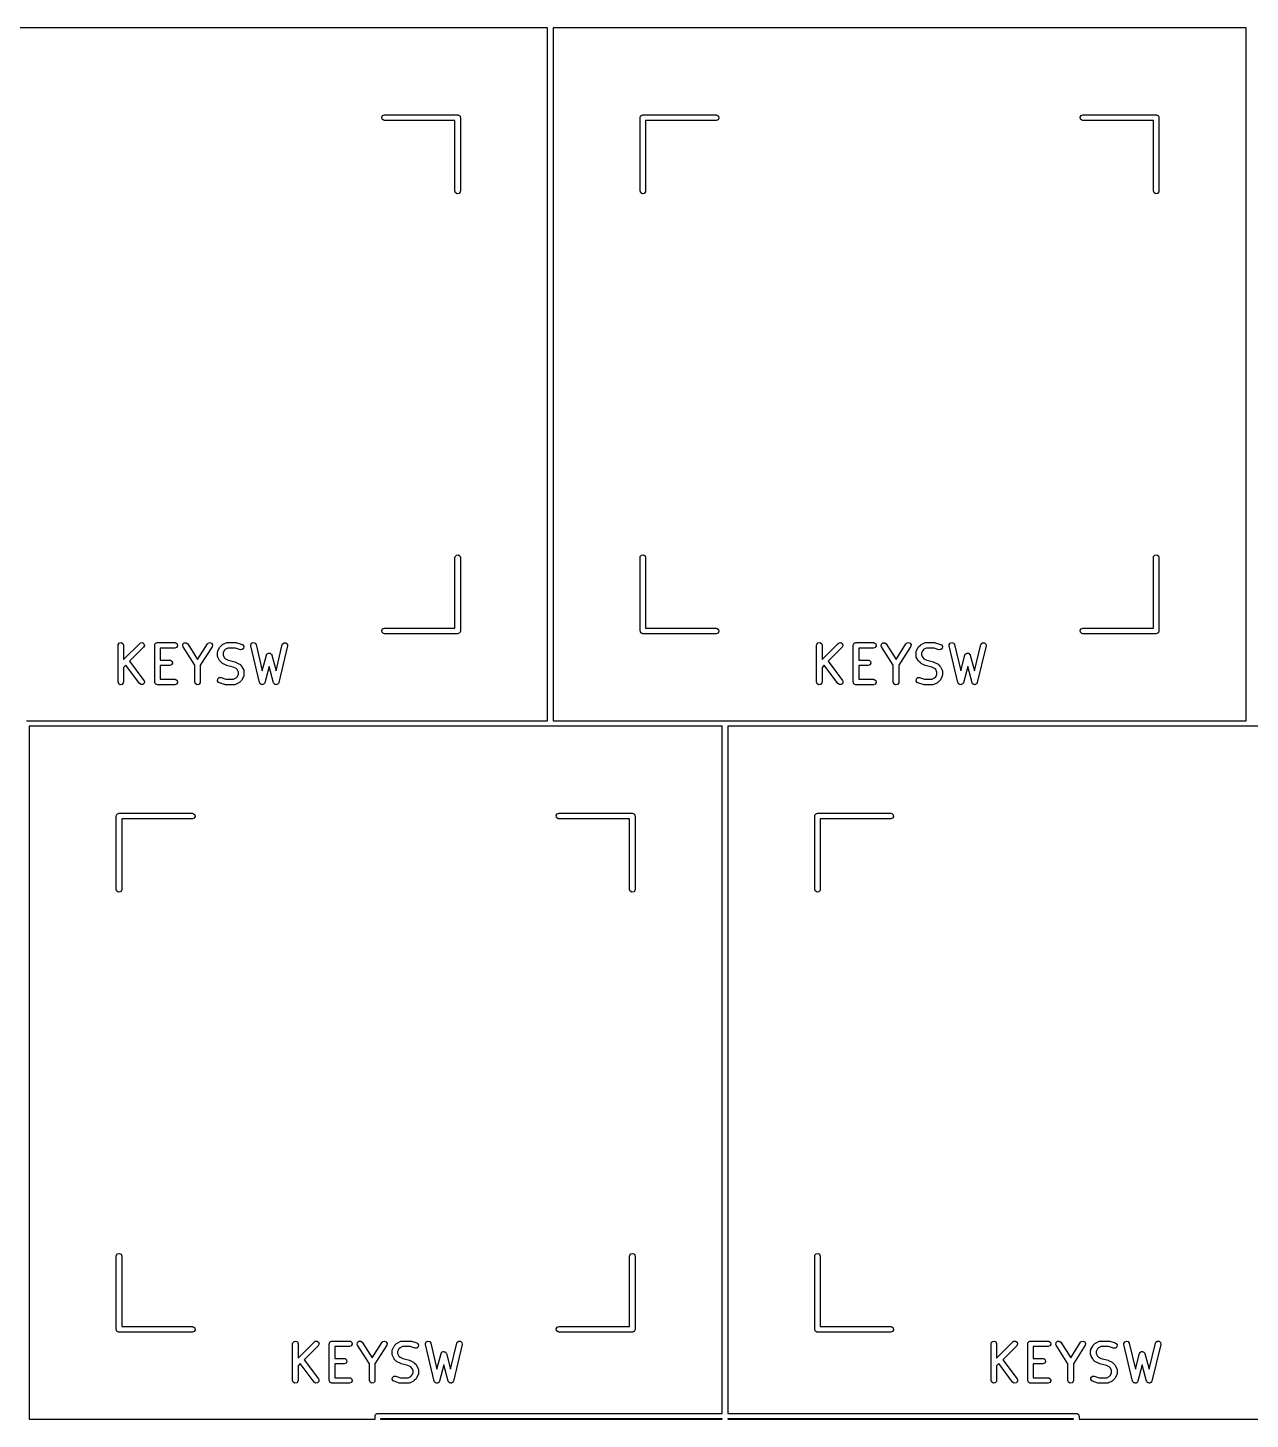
# Model space of a CAD drawing. Extents: x 382 to 810, y -162 to 0.
# Drawn here: x 515.18 to 548.52, y -121.3 to -83.35 of the extents above; entities that cross this region are included whole.
import ezdxf

# ---------------------------------------------------------------- set-up
doc = ezdxf.new("R2010")
doc.units = 0
doc.layers.add('BLACK', color=7, linetype='CONTINUOUS')

msp = doc.modelspace()

# ---------------------------------------------------------------- linework, layer by layer
at = {"layer": 'BLACK', "linetype": 'CONTINUOUS'}
for p, q in [((519.905, -83.3495), (510.455, -83.3495)), ((529.355, -83.3495), (519.905, -83.3495)), ((529.355, -102.249), (529.355, -83.3495)), ((529.505, -83.3495), (529.505, -102.249)), ((538.955, -83.3495), (529.505, -83.3495)), ((548.405, -83.3495), (538.955, -83.3495)), ((548.405, -102.249), (548.405, -83.3495)), ((524.832, -85.7865), (524.857, -85.742)), ((524.857, -85.742), (524.905, -85.7245)), ((524.905, -85.7245), (526.905, -85.7245)), ((526.905, -85.7245), (526.915, -85.7262)), ((526.915, -85.7262), (526.919, -85.7256)), ((526.919, -85.7256), (526.921, -85.7273)), ((526.921, -85.7273), (526.931, -85.729)), ((526.931, -85.729), (526.946, -85.7415)), ((526.946, -85.7415), (526.963, -85.7513)), ((526.963, -85.7513), (526.965, -85.7576)), ((526.965, -85.7576), (526.97, -85.762)), ((526.97, -85.762), (526.974, -85.7812)), ((531.885, -85.7738), (531.898, -85.7589)), ((531.898, -85.7589), (531.907, -85.742)), ((531.907, -85.742), (531.914, -85.7397)), ((531.914, -85.7397), (531.918, -85.7345)), ((531.918, -85.7345), (531.937, -85.7312)), ((531.937, -85.7312), (531.955, -85.7245)), ((531.955, -85.7245), (533.955, -85.7245)), ((533.955, -85.7245), (533.981, -85.729)), ((533.981, -85.729), (534.02, -85.762)), ((534.02, -85.762), (534.029, -85.8125)), ((543.882, -85.7865), (543.907, -85.742)), ((543.907, -85.742), (543.955, -85.7245)), ((543.955, -85.7245), (545.955, -85.7245)), ((545.955, -85.7245), (545.965, -85.7262)), ((545.965, -85.7262), (545.969, -85.7256)), ((545.969, -85.7256), (545.971, -85.7273)), ((545.971, -85.7273), (545.981, -85.729)), ((545.981, -85.729), (545.996, -85.7415)), ((545.996, -85.7415), (546.013, -85.7513)), ((546.013, -85.7513), (546.015, -85.7576)), ((546.015, -85.7576), (546.02, -85.762)), ((546.02, -85.762), (546.024, -85.7812)), ((524.841, -85.837), (524.832, -85.7865)), ((524.88, -85.87), (524.841, -85.837)), ((524.905, -85.8745), (524.88, -85.87)), ((526.83, -85.8745), (524.905, -85.8745)), ((526.83, -87.7995), (526.83, -85.8745)), ((526.974, -85.7812), (526.98, -85.7995)), ((526.98, -85.7995), (526.98, -87.7995)), ((531.88, -85.7995), (531.882, -85.7897)), ((531.88, -87.7995), (531.88, -85.7995)), ((531.882, -85.7865), (531.883, -85.7836)), ((531.882, -85.7897), (531.882, -85.7865)), ((531.883, -85.7836), (531.885, -85.7738)), ((533.955, -85.8745), (532.03, -85.8745)), ((532.03, -85.8745), (532.03, -87.7995)), ((534.004, -85.8569), (533.955, -85.8745)), ((534.029, -85.8125), (534.004, -85.8569)), ((543.891, -85.837), (543.882, -85.7865)), ((543.93, -85.87), (543.891, -85.837)), ((543.955, -85.8745), (543.93, -85.87)), ((545.88, -85.8745), (543.955, -85.8745)), ((545.88, -87.7995), (545.88, -85.8745)), ((546.024, -85.7812), (546.03, -85.7995)), ((546.03, -85.7995), (546.03, -87.7995)), ((526.848, -87.8477), (526.83, -87.7995)), ((526.892, -87.8734), (526.848, -87.8477)), ((526.943, -87.8644), (526.892, -87.8734)), ((526.976, -87.8251), (526.943, -87.8644)), ((526.98, -87.7995), (526.976, -87.8251)), ((531.898, -87.8477), (531.88, -87.7995)), ((531.942, -87.8734), (531.898, -87.8477)), ((531.993, -87.8644), (531.942, -87.8734)), ((532.026, -87.8251), (531.993, -87.8644)), ((532.03, -87.7995), (532.026, -87.8251)), ((545.898, -87.8477), (545.88, -87.7995)), ((545.942, -87.8734), (545.898, -87.8477)), ((545.993, -87.8644), (545.942, -87.8734)), ((546.026, -87.8251), (545.993, -87.8644)), ((546.03, -87.7995), (546.026, -87.8251)), ((526.83, -97.7995), (526.835, -97.7738)), ((526.83, -99.7245), (526.83, -97.7995)), ((526.835, -97.7738), (526.868, -97.7345)), ((526.868, -97.7345), (526.919, -97.7256)), ((526.919, -97.7256), (526.963, -97.7513)), ((526.963, -97.7513), (526.98, -97.7995)), ((526.98, -97.7995), (526.98, -99.7995)), ((531.88, -97.7995), (531.885, -97.7738)), ((531.88, -99.7995), (531.88, -97.7995)), ((531.885, -97.7738), (531.918, -97.7345)), ((531.918, -97.7345), (531.969, -97.7256)), ((531.969, -97.7256), (532.013, -97.7513)), ((532.013, -97.7513), (532.03, -97.7995)), ((532.03, -97.7995), (532.03, -99.7245)), ((545.88, -97.7995), (545.885, -97.7738)), ((545.88, -99.7245), (545.88, -97.7995)), ((545.885, -97.7738), (545.918, -97.7345)), ((545.918, -97.7345), (545.969, -97.7256)), ((545.969, -97.7256), (546.013, -97.7513)), ((546.013, -97.7513), (546.03, -97.7995)), ((546.03, -97.7995), (546.03, -99.7995)), ((524.832, -99.7865), (524.857, -99.742)), ((524.841, -99.837), (524.832, -99.7865)), ((524.857, -99.742), (524.905, -99.7245)), ((524.905, -99.7245), (526.83, -99.7245)), ((526.98, -99.7995), (526.979, -99.8092)), ((531.887, -99.8178), (531.88, -99.7995)), ((532.03, -99.7245), (533.955, -99.7245)), ((533.955, -99.7245), (533.981, -99.729)), ((533.981, -99.729), (534.02, -99.762)), ((534.02, -99.762), (534.029, -99.8125)), ((543.882, -99.7865), (543.907, -99.742)), ((543.891, -99.837), (543.882, -99.7865)), ((543.907, -99.742), (543.955, -99.7245)), ((543.955, -99.7245), (545.88, -99.7245)), ((546.03, -99.7995), (546.029, -99.8092)), ((517.64, -100.192), (517.645, -100.166)), ((517.645, -100.166), (517.678, -100.127)), ((517.678, -100.127), (517.728, -100.118)), ((517.728, -100.118), (517.772, -100.144)), ((517.772, -100.144), (517.79, -100.192)), ((517.79, -100.582), (518.233, -100.139)), ((518.233, -100.139), (518.255, -100.124)), ((518.255, -100.124), (518.306, -100.119)), ((518.306, -100.119), (518.348, -100.149)), ((518.348, -100.149), (518.361, -100.198)), ((518.64, -100.192), (518.642, -100.182)), ((518.641, -100.179), (518.643, -100.176)), ((518.642, -100.182), (518.641, -100.179)), ((518.643, -100.176), (518.645, -100.166)), ((518.645, -100.166), (518.657, -100.151)), ((518.657, -100.151), (518.667, -100.134)), ((518.667, -100.134), (518.673, -100.132)), ((518.673, -100.132), (518.678, -100.127)), ((518.678, -100.127), (518.697, -100.123)), ((518.697, -100.123), (518.715, -100.117)), ((518.715, -100.117), (519.191, -100.117)), ((519.191, -100.117), (519.217, -100.121)), ((519.217, -100.121), (519.256, -100.154)), ((519.256, -100.154), (519.265, -100.205)), ((519.404, -100.208), (519.41, -100.157)), ((519.41, -100.157), (519.448, -100.123)), ((519.448, -100.123), (519.5, -100.12)), ((519.5, -100.12), (519.54, -100.152)), ((519.54, -100.152), (519.81, -100.576)), ((519.81, -100.576), (520.08, -100.152)), ((520.08, -100.152), (520.098, -100.132)), ((520.098, -100.132), (520.147, -100.117)), ((520.147, -100.117), (520.194, -100.136)), ((520.194, -100.136), (520.218, -100.182)), ((520.218, -100.182), (520.207, -100.232)), ((520.424, -100.234), (520.472, -100.186)), ((520.472, -100.186), (520.49, -100.174)), ((520.49, -100.174), (520.491, -100.172)), ((520.491, -100.172), (520.586, -100.125)), ((520.586, -100.125), (520.611, -100.117)), ((520.611, -100.117), (520.616, -100.118)), ((520.616, -100.118), (520.62, -100.117)), ((520.62, -100.117), (520.858, -100.117)), ((520.858, -100.117), (520.88, -100.121)), ((520.88, -100.121), (520.882, -100.121)), ((520.882, -100.121), (521.024, -100.168)), ((521.024, -100.168), (521.047, -100.181)), ((521.047, -100.181), (521.074, -100.224)), ((521.26, -100.183), (521.283, -100.137)), ((521.261, -100.209), (521.26, -100.183)), ((521.283, -100.137), (521.33, -100.117)), ((521.33, -100.117), (521.379, -100.132)), ((521.379, -100.132), (521.407, -100.174)), ((521.407, -100.174), (521.576, -100.885)), ((521.949, -100.885), (522.118, -100.174)), ((522.118, -100.174), (522.129, -100.151)), ((522.129, -100.151), (522.17, -100.12)), ((522.17, -100.12), (522.221, -100.123)), ((522.221, -100.123), (522.258, -100.158)), ((522.258, -100.158), (522.264, -100.209)), ((524.88, -99.87), (524.841, -99.837)), ((524.905, -99.8745), (524.88, -99.87)), ((526.905, -99.8745), (524.905, -99.8745)), ((526.924, -99.8678), (526.905, -99.8745)), ((526.943, -99.8644), (526.924, -99.8678)), ((526.947, -99.8593), (526.943, -99.8644)), ((526.954, -99.8569), (526.947, -99.8593)), ((526.963, -99.8401), (526.954, -99.8569)), ((526.976, -99.8251), (526.963, -99.8401)), ((526.978, -99.8154), (526.976, -99.8251)), ((526.979, -99.8125), (526.978, -99.8154)), ((526.979, -99.8092), (526.979, -99.8125)), ((531.891, -99.837), (531.887, -99.8178)), ((531.896, -99.8413), (531.891, -99.837)), ((531.898, -99.8477), (531.896, -99.8413)), ((531.915, -99.8574), (531.898, -99.8477)), ((531.93, -99.87), (531.915, -99.8574)), ((531.94, -99.8717), (531.93, -99.87)), ((531.942, -99.8734), (531.94, -99.8717)), ((531.946, -99.8728), (531.942, -99.8734)), ((531.955, -99.8745), (531.946, -99.8728)), ((533.955, -99.8745), (531.955, -99.8745)), ((534.004, -99.8569), (533.955, -99.8745)), ((534.029, -99.8125), (534.004, -99.8569)), ((536.69, -100.192), (536.695, -100.166)), ((536.695, -100.166), (536.728, -100.127)), ((536.728, -100.127), (536.778, -100.118)), ((536.778, -100.118), (536.822, -100.144)), ((536.822, -100.144), (536.84, -100.192)), ((536.84, -100.582), (537.283, -100.139)), ((537.283, -100.139), (537.305, -100.124)), ((537.305, -100.124), (537.356, -100.119)), ((537.356, -100.119), (537.398, -100.149)), ((537.398, -100.149), (537.411, -100.198)), ((537.69, -100.192), (537.692, -100.182)), ((537.691, -100.179), (537.693, -100.176)), ((537.692, -100.182), (537.691, -100.179)), ((537.693, -100.176), (537.695, -100.166)), ((537.695, -100.166), (537.707, -100.151)), ((537.707, -100.151), (537.717, -100.134)), ((537.717, -100.134), (537.723, -100.132)), ((537.723, -100.132), (537.728, -100.127)), ((537.728, -100.127), (537.747, -100.123)), ((537.747, -100.123), (537.765, -100.117)), ((537.765, -100.117), (538.241, -100.117)), ((538.241, -100.117), (538.267, -100.121)), ((538.267, -100.121), (538.306, -100.154)), ((538.306, -100.154), (538.315, -100.205)), ((538.454, -100.208), (538.46, -100.157)), ((538.46, -100.157), (538.498, -100.123)), ((538.498, -100.123), (538.55, -100.12)), ((538.55, -100.12), (538.59, -100.152)), ((538.59, -100.152), (538.86, -100.576)), ((538.86, -100.576), (539.13, -100.152)), ((539.13, -100.152), (539.148, -100.132)), ((539.148, -100.132), (539.197, -100.117)), ((539.197, -100.117), (539.244, -100.136)), ((539.244, -100.136), (539.268, -100.182)), ((539.268, -100.182), (539.257, -100.232)), ((539.474, -100.234), (539.522, -100.186)), ((539.522, -100.186), (539.54, -100.174)), ((539.54, -100.174), (539.541, -100.172)), ((539.541, -100.172), (539.636, -100.125)), ((539.636, -100.125), (539.661, -100.117)), ((539.661, -100.117), (539.666, -100.118)), ((539.666, -100.118), (539.67, -100.117)), ((539.67, -100.117), (539.908, -100.117)), ((539.908, -100.117), (539.93, -100.121)), ((539.93, -100.121), (539.932, -100.121)), ((539.932, -100.121), (540.074, -100.168)), ((540.074, -100.168), (540.097, -100.181)), ((540.097, -100.181), (540.124, -100.224)), ((540.31, -100.183), (540.333, -100.137)), ((540.311, -100.209), (540.31, -100.183)), ((540.333, -100.137), (540.38, -100.117)), ((540.38, -100.117), (540.429, -100.132)), ((540.429, -100.132), (540.457, -100.174)), ((540.457, -100.174), (540.626, -100.885)), ((540.999, -100.885), (541.168, -100.174)), ((541.168, -100.174), (541.179, -100.151)), ((541.179, -100.151), (541.22, -100.12)), ((541.22, -100.12), (541.271, -100.123)), ((541.271, -100.123), (541.308, -100.158)), ((541.308, -100.158), (541.314, -100.209)), ((543.93, -99.87), (543.891, -99.837)), ((543.955, -99.8745), (543.93, -99.87)), ((545.955, -99.8745), (543.955, -99.8745)), ((545.974, -99.8678), (545.955, -99.8745)), ((545.993, -99.8644), (545.974, -99.8678)), ((545.997, -99.8593), (545.993, -99.8644)), ((546.004, -99.8569), (545.997, -99.8593)), ((546.013, -99.8401), (546.004, -99.8569)), ((546.026, -99.8251), (546.013, -99.8401)), ((546.028, -99.8154), (546.026, -99.8251)), ((546.029, -99.8125), (546.028, -99.8154)), ((546.029, -99.8092), (546.029, -99.8125)), ((517.64, -101.192), (517.64, -100.192)), ((517.79, -100.192), (517.79, -100.582)), ((518.339, -100.245), (517.957, -100.627)), ((518.361, -100.198), (518.339, -100.245)), ((518.64, -101.192), (518.64, -100.192)), ((519.191, -100.267), (518.79, -100.267)), ((518.79, -100.267), (518.79, -100.593)), ((519.239, -100.249), (519.191, -100.267)), ((519.265, -100.205), (519.239, -100.249)), ((519.414, -100.232), (519.404, -100.208)), ((519.735, -100.737), (519.414, -100.232)), ((520.207, -100.232), (519.885, -100.737)), ((520.354, -100.382), (520.359, -100.357)), ((520.354, -100.478), (520.354, -100.382)), ((520.356, -100.482), (520.354, -100.478)), ((520.355, -100.486), (520.356, -100.482)), ((520.362, -100.511), (520.355, -100.486)), ((520.359, -100.357), (520.362, -100.353)), ((520.362, -100.349), (520.41, -100.254)), ((520.362, -100.353), (520.362, -100.349)), ((520.41, -100.606), (520.362, -100.511)), ((520.41, -100.254), (520.423, -100.235)), ((520.423, -100.235), (520.424, -100.234)), ((520.539, -100.331), (520.504, -100.4)), ((520.504, -100.4), (520.504, -100.46)), ((520.504, -100.46), (520.539, -100.528)), ((520.569, -100.301), (520.539, -100.331)), ((520.539, -100.528), (520.569, -100.559)), ((520.637, -100.267), (520.569, -100.301)), ((520.569, -100.559), (520.646, -100.597)), ((520.846, -100.267), (520.637, -100.267)), ((520.977, -100.311), (520.846, -100.267)), ((521.028, -100.309), (520.977, -100.311)), ((521.067, -100.275), (521.028, -100.309)), ((521.074, -100.224), (521.067, -100.275)), ((521.499, -101.209), (521.261, -100.209)), ((521.576, -100.885), (521.69, -100.458)), ((521.69, -100.458), (521.701, -100.435)), ((521.701, -100.435), (521.707, -100.431)), ((521.707, -100.431), (521.71, -100.424)), ((521.71, -100.424), (521.727, -100.416)), ((521.727, -100.416), (521.743, -100.405)), ((521.743, -100.405), (521.75, -100.406)), ((521.75, -100.406), (521.756, -100.403)), ((521.756, -100.403), (521.775, -100.408)), ((521.775, -100.408), (521.794, -100.41)), ((521.794, -100.41), (521.799, -100.414)), ((521.799, -100.414), (521.806, -100.416)), ((521.806, -100.416), (521.817, -100.432)), ((521.817, -100.432), (521.831, -100.446)), ((521.831, -100.446), (521.831, -100.453)), ((521.831, -100.453), (521.835, -100.458)), ((521.835, -100.458), (521.949, -100.885)), ((522.264, -100.209), (522.026, -101.209)), ((536.69, -101.192), (536.69, -100.192)), ((536.84, -100.192), (536.84, -100.582)), ((537.389, -100.245), (537.007, -100.627)), ((537.411, -100.198), (537.389, -100.245)), ((537.69, -101.192), (537.69, -100.192)), ((538.241, -100.267), (537.84, -100.267)), ((537.84, -100.267), (537.84, -100.593)), ((538.289, -100.249), (538.241, -100.267)), ((538.315, -100.205), (538.289, -100.249)), ((538.464, -100.232), (538.454, -100.208)), ((538.785, -100.737), (538.464, -100.232)), ((539.257, -100.232), (538.935, -100.737)), ((539.404, -100.382), (539.409, -100.357)), ((539.404, -100.478), (539.404, -100.382)), ((539.406, -100.482), (539.404, -100.478)), ((539.405, -100.486), (539.406, -100.482)), ((539.412, -100.511), (539.405, -100.486)), ((539.409, -100.357), (539.412, -100.353)), ((539.412, -100.349), (539.46, -100.254)), ((539.412, -100.353), (539.412, -100.349)), ((539.46, -100.606), (539.412, -100.511)), ((539.46, -100.254), (539.473, -100.235)), ((539.473, -100.235), (539.474, -100.234)), ((539.589, -100.331), (539.554, -100.4)), ((539.554, -100.4), (539.554, -100.46)), ((539.554, -100.46), (539.589, -100.528)), ((539.619, -100.301), (539.589, -100.331)), ((539.589, -100.528), (539.619, -100.559)), ((539.687, -100.267), (539.619, -100.301)), ((539.619, -100.559), (539.696, -100.597)), ((539.896, -100.267), (539.687, -100.267)), ((540.027, -100.311), (539.896, -100.267)), ((540.078, -100.309), (540.027, -100.311)), ((540.117, -100.275), (540.078, -100.309)), ((540.124, -100.224), (540.117, -100.275)), ((540.549, -101.209), (540.311, -100.209)), ((540.626, -100.885), (540.74, -100.458)), ((540.74, -100.458), (540.751, -100.435)), ((540.751, -100.435), (540.757, -100.431)), ((540.757, -100.431), (540.76, -100.424)), ((540.76, -100.424), (540.777, -100.416)), ((540.777, -100.416), (540.793, -100.405)), ((540.793, -100.405), (540.8, -100.406)), ((540.8, -100.406), (540.806, -100.403)), ((540.806, -100.403), (540.825, -100.408)), ((540.825, -100.408), (540.844, -100.41)), ((540.844, -100.41), (540.849, -100.414)), ((540.849, -100.414), (540.856, -100.416)), ((540.856, -100.416), (540.867, -100.432)), ((540.867, -100.432), (540.881, -100.446)), ((540.881, -100.446), (540.881, -100.453)), ((540.881, -100.453), (540.885, -100.458)), ((540.885, -100.458), (540.999, -100.885)), ((541.314, -100.209), (541.076, -101.209)), ((517.85, -100.735), (517.79, -100.794)), ((517.79, -100.794), (517.79, -101.192)), ((518.226, -101.237), (517.85, -100.735)), ((517.957, -100.627), (518.346, -101.147)), ((518.79, -100.593), (519.048, -100.593)), ((519.048, -100.743), (518.79, -100.743)), ((518.79, -100.743), (518.79, -101.117)), ((519.048, -100.593), (519.074, -100.598)), ((519.097, -100.725), (519.048, -100.743)), ((519.074, -100.598), (519.113, -100.63)), ((519.122, -100.681), (519.097, -100.725)), ((519.113, -100.63), (519.122, -100.681)), ((519.735, -101.192), (519.735, -100.737)), ((519.885, -100.737), (519.885, -101.192)), ((520.411, -100.607), (520.41, -100.606)), ((520.424, -100.626), (520.411, -100.607)), ((520.472, -100.673), (520.424, -100.626)), ((520.473, -100.674), (520.472, -100.673)), ((520.491, -100.687), (520.473, -100.674)), ((520.586, -100.735), (520.491, -100.687)), ((520.59, -100.735), (520.586, -100.735)), ((520.602, -100.741), (520.59, -100.735)), ((520.784, -100.786), (520.602, -100.741)), ((520.646, -100.597), (520.828, -100.643)), ((520.861, -100.825), (520.784, -100.786)), ((520.828, -100.643), (520.84, -100.648)), ((520.84, -100.648), (520.844, -100.649)), ((520.844, -100.649), (520.939, -100.696)), ((520.891, -100.855), (520.861, -100.825)), ((520.926, -100.924), (520.891, -100.855)), ((520.926, -100.984), (520.926, -100.924)), ((520.939, -100.696), (520.957, -100.71)), ((520.957, -100.71), (520.959, -100.71)), ((520.959, -100.71), (521.006, -100.758)), ((521.006, -100.758), (521.019, -100.776)), ((521.019, -100.776), (521.02, -100.777)), ((521.02, -100.777), (521.068, -100.873)), ((521.068, -100.873), (521.075, -100.898)), ((521.075, -100.898), (521.074, -100.902)), ((521.074, -100.902), (521.076, -100.906)), ((521.076, -100.906), (521.076, -101.001)), ((521.763, -100.769), (521.645, -101.211)), ((521.881, -101.211), (521.763, -100.769)), ((536.9, -100.735), (536.84, -100.794)), ((536.84, -100.794), (536.84, -101.192)), ((537.276, -101.237), (536.9, -100.735)), ((537.007, -100.627), (537.396, -101.147)), ((537.84, -100.593), (538.098, -100.593)), ((538.098, -100.743), (537.84, -100.743)), ((537.84, -100.743), (537.84, -101.117)), ((538.098, -100.593), (538.124, -100.598)), ((538.147, -100.725), (538.098, -100.743)), ((538.124, -100.598), (538.163, -100.63)), ((538.172, -100.681), (538.147, -100.725)), ((538.163, -100.63), (538.172, -100.681)), ((538.785, -101.192), (538.785, -100.737)), ((538.935, -100.737), (538.935, -101.192)), ((539.461, -100.607), (539.46, -100.606)), ((539.474, -100.626), (539.461, -100.607)), ((539.522, -100.673), (539.474, -100.626)), ((539.523, -100.674), (539.522, -100.673)), ((539.541, -100.687), (539.523, -100.674)), ((539.636, -100.735), (539.541, -100.687)), ((539.64, -100.735), (539.636, -100.735)), ((539.652, -100.741), (539.64, -100.735)), ((539.834, -100.786), (539.652, -100.741)), ((539.696, -100.597), (539.878, -100.643)), ((539.911, -100.825), (539.834, -100.786)), ((539.878, -100.643), (539.89, -100.648)), ((539.89, -100.648), (539.894, -100.649)), ((539.894, -100.649), (539.989, -100.696)), ((539.941, -100.855), (539.911, -100.825)), ((539.976, -100.924), (539.941, -100.855)), ((539.976, -100.984), (539.976, -100.924)), ((539.989, -100.696), (540.007, -100.71)), ((540.007, -100.71), (540.009, -100.71)), ((540.009, -100.71), (540.056, -100.758)), ((540.056, -100.758), (540.069, -100.776)), ((540.069, -100.776), (540.07, -100.777)), ((540.07, -100.777), (540.118, -100.873)), ((540.118, -100.873), (540.125, -100.898)), ((540.125, -100.898), (540.124, -100.902)), ((540.124, -100.902), (540.126, -100.906)), ((540.126, -100.906), (540.126, -101.001)), ((540.813, -100.769), (540.695, -101.211)), ((540.931, -101.211), (540.813, -100.769)), ((517.658, -101.24), (517.64, -101.192)), ((517.702, -101.266), (517.658, -101.24)), ((517.753, -101.257), (517.702, -101.266)), ((517.785, -101.217), (517.753, -101.257)), ((517.79, -101.192), (517.785, -101.217)), ((518.269, -101.265), (518.226, -101.237)), ((518.32, -101.259), (518.269, -101.265)), ((518.355, -101.221), (518.32, -101.259)), ((518.346, -101.147), (518.358, -101.17)), ((518.358, -101.17), (518.355, -101.221)), ((518.647, -101.21), (518.64, -101.192)), ((518.65, -101.229), (518.647, -101.21)), ((518.655, -101.234), (518.65, -101.229)), ((518.658, -101.24), (518.655, -101.234)), ((518.674, -101.25), (518.658, -101.24)), ((518.689, -101.262), (518.674, -101.25)), ((518.699, -101.264), (518.689, -101.262)), ((518.702, -101.266), (518.699, -101.264)), ((518.705, -101.265), (518.702, -101.266)), ((518.715, -101.267), (518.705, -101.265)), ((519.191, -101.267), (518.715, -101.267)), ((518.79, -101.117), (519.191, -101.117)), ((519.191, -101.117), (519.217, -101.121)), ((519.239, -101.249), (519.191, -101.267)), ((519.217, -101.121), (519.256, -101.154)), ((519.265, -101.205), (519.239, -101.249)), ((519.256, -101.154), (519.265, -101.205)), ((519.753, -101.24), (519.735, -101.192)), ((519.797, -101.266), (519.753, -101.24)), ((519.848, -101.257), (519.797, -101.266)), ((519.881, -101.217), (519.848, -101.257)), ((519.885, -101.192), (519.881, -101.217)), ((520.356, -101.159), (520.363, -101.108)), ((520.383, -101.203), (520.356, -101.159)), ((520.363, -101.108), (520.402, -101.074)), ((520.406, -101.215), (520.383, -101.203)), ((520.402, -101.074), (520.453, -101.073)), ((520.548, -101.263), (520.406, -101.215)), ((520.453, -101.073), (520.584, -101.117)), ((520.55, -101.263), (520.548, -101.263)), ((520.572, -101.267), (520.55, -101.263)), ((520.81, -101.267), (520.572, -101.267)), ((520.584, -101.117), (520.793, -101.117)), ((520.793, -101.117), (520.861, -101.083)), ((520.814, -101.265), (520.81, -101.267)), ((520.819, -101.266), (520.814, -101.265)), ((520.844, -101.259), (520.819, -101.266)), ((520.939, -101.211), (520.844, -101.259)), ((520.861, -101.083), (520.891, -101.052)), ((520.891, -101.052), (520.926, -100.984)), ((520.94, -101.21), (520.939, -101.211)), ((520.959, -101.197), (520.94, -101.21)), ((521.006, -101.15), (520.959, -101.197)), ((521.007, -101.148), (521.006, -101.15)), ((521.02, -101.13), (521.007, -101.148)), ((521.068, -101.035), (521.02, -101.13)), ((521.071, -101.027), (521.068, -101.03)), ((521.068, -101.03), (521.068, -101.035)), ((521.076, -101.001), (521.071, -101.027)), ((521.504, -101.216), (521.499, -101.209)), ((521.504, -101.224), (521.504, -101.216)), ((521.517, -101.237), (521.504, -101.224)), ((521.527, -101.252), (521.517, -101.237)), ((521.535, -101.254), (521.527, -101.252)), ((521.541, -101.26), (521.535, -101.254)), ((521.559, -101.261), (521.541, -101.26)), ((521.577, -101.267), (521.559, -101.261)), ((521.584, -101.264), (521.577, -101.267)), ((521.592, -101.264), (521.584, -101.264)), ((521.607, -101.254), (521.592, -101.264)), ((521.624, -101.246), (521.607, -101.254)), ((521.627, -101.239), (521.624, -101.246)), ((521.634, -101.235), (521.627, -101.239)), ((521.645, -101.211), (521.634, -101.235)), ((521.885, -101.218), (521.881, -101.211)), ((521.886, -101.225), (521.885, -101.218)), ((521.899, -101.238), (521.886, -101.225)), ((521.91, -101.253), (521.899, -101.238)), ((521.918, -101.255), (521.91, -101.253)), ((521.923, -101.261), (521.918, -101.255)), ((521.942, -101.262), (521.923, -101.261)), ((521.96, -101.267), (521.942, -101.262)), ((521.967, -101.263), (521.96, -101.267)), ((521.975, -101.264), (521.967, -101.263)), ((521.989, -101.253), (521.975, -101.264)), ((522.006, -101.245), (521.989, -101.253)), ((522.009, -101.238), (522.006, -101.245)), ((522.016, -101.233), (522.009, -101.238)), ((522.026, -101.209), (522.016, -101.233)), ((536.708, -101.24), (536.69, -101.192)), ((536.752, -101.266), (536.708, -101.24)), ((536.803, -101.257), (536.752, -101.266)), ((536.835, -101.217), (536.803, -101.257)), ((536.84, -101.192), (536.835, -101.217)), ((537.319, -101.265), (537.276, -101.237)), ((537.37, -101.259), (537.319, -101.265)), ((537.405, -101.221), (537.37, -101.259)), ((537.396, -101.147), (537.408, -101.17)), ((537.408, -101.17), (537.405, -101.221)), ((537.697, -101.21), (537.69, -101.192)), ((537.7, -101.229), (537.697, -101.21)), ((537.705, -101.234), (537.7, -101.229)), ((537.708, -101.24), (537.705, -101.234)), ((537.724, -101.25), (537.708, -101.24)), ((537.739, -101.262), (537.724, -101.25)), ((537.749, -101.264), (537.739, -101.262)), ((537.752, -101.266), (537.749, -101.264)), ((537.755, -101.265), (537.752, -101.266)), ((537.765, -101.267), (537.755, -101.265)), ((538.241, -101.267), (537.765, -101.267)), ((537.84, -101.117), (538.241, -101.117)), ((538.241, -101.117), (538.267, -101.121)), ((538.289, -101.249), (538.241, -101.267)), ((538.267, -101.121), (538.306, -101.154)), ((538.315, -101.205), (538.289, -101.249)), ((538.306, -101.154), (538.315, -101.205)), ((538.803, -101.24), (538.785, -101.192)), ((538.847, -101.266), (538.803, -101.24)), ((538.898, -101.257), (538.847, -101.266)), ((538.931, -101.217), (538.898, -101.257)), ((538.935, -101.192), (538.931, -101.217)), ((539.406, -101.159), (539.413, -101.108)), ((539.433, -101.203), (539.406, -101.159)), ((539.413, -101.108), (539.452, -101.074)), ((539.456, -101.215), (539.433, -101.203)), ((539.452, -101.074), (539.503, -101.073)), ((539.598, -101.263), (539.456, -101.215)), ((539.503, -101.073), (539.634, -101.117)), ((539.6, -101.263), (539.598, -101.263)), ((539.622, -101.267), (539.6, -101.263)), ((539.86, -101.267), (539.622, -101.267)), ((539.634, -101.117), (539.843, -101.117)), ((539.843, -101.117), (539.911, -101.083)), ((539.864, -101.265), (539.86, -101.267)), ((539.869, -101.266), (539.864, -101.265)), ((539.894, -101.259), (539.869, -101.266)), ((539.989, -101.211), (539.894, -101.259)), ((539.911, -101.083), (539.941, -101.052)), ((539.941, -101.052), (539.976, -100.984)), ((539.99, -101.21), (539.989, -101.211)), ((540.009, -101.197), (539.99, -101.21)), ((540.056, -101.15), (540.009, -101.197)), ((540.057, -101.148), (540.056, -101.15)), ((540.07, -101.13), (540.057, -101.148)), ((540.118, -101.035), (540.07, -101.13)), ((540.121, -101.027), (540.118, -101.03)), ((540.118, -101.03), (540.118, -101.035)), ((540.126, -101.001), (540.121, -101.027)), ((540.554, -101.216), (540.549, -101.209)), ((540.554, -101.224), (540.554, -101.216)), ((540.567, -101.237), (540.554, -101.224)), ((540.577, -101.252), (540.567, -101.237)), ((540.585, -101.254), (540.577, -101.252)), ((540.591, -101.26), (540.585, -101.254)), ((540.609, -101.261), (540.591, -101.26)), ((540.627, -101.267), (540.609, -101.261)), ((540.634, -101.264), (540.627, -101.267)), ((540.642, -101.264), (540.634, -101.264)), ((540.657, -101.254), (540.642, -101.264)), ((540.674, -101.246), (540.657, -101.254)), ((540.677, -101.239), (540.674, -101.246)), ((540.684, -101.235), (540.677, -101.239)), ((540.695, -101.211), (540.684, -101.235)), ((540.935, -101.218), (540.931, -101.211)), ((540.936, -101.225), (540.935, -101.218)), ((540.949, -101.238), (540.936, -101.225)), ((540.96, -101.253), (540.949, -101.238)), ((540.968, -101.255), (540.96, -101.253)), ((540.973, -101.261), (540.968, -101.255)), ((540.992, -101.262), (540.973, -101.261)), ((541.01, -101.267), (540.992, -101.262)), ((541.017, -101.263), (541.01, -101.267)), ((541.025, -101.264), (541.017, -101.263)), ((541.039, -101.253), (541.025, -101.264)), ((541.056, -101.245), (541.039, -101.253)), ((541.059, -101.238), (541.056, -101.245)), ((541.066, -101.233), (541.059, -101.238)), ((541.076, -101.209), (541.066, -101.233)), ((515.143, -102.249), (529.355, -102.249)), ((515.218, -102.399), (515.218, -121.299)), ((529.43, -102.399), (515.218, -102.399)), ((534.118, -102.399), (529.43, -102.399)), ((529.505, -102.249), (534.193, -102.249)), ((534.118, -121.141), (534.118, -102.399)), ((534.193, -102.249), (548.405, -102.249)), ((534.268, -102.399), (534.268, -121.141)), ((548.48, -102.399), (534.268, -102.399)), ((553.168, -102.399), (548.48, -102.399)), ((517.593, -104.849), (517.595, -104.84)), ((517.593, -106.849), (517.593, -104.849)), ((517.594, -104.836), (517.596, -104.834)), ((517.595, -104.84), (517.594, -104.836)), ((517.596, -104.834), (517.598, -104.824)), ((517.598, -104.824), (517.61, -104.809)), ((517.61, -104.809), (517.62, -104.792)), ((517.62, -104.792), (517.626, -104.79)), ((517.626, -104.79), (517.63, -104.785)), ((517.63, -104.785), (517.65, -104.781)), ((517.65, -104.781), (517.668, -104.774)), ((517.668, -104.774), (519.668, -104.774)), ((519.668, -104.924), (517.743, -104.924)), ((517.743, -104.924), (517.743, -106.849)), ((519.668, -104.774), (519.694, -104.779)), ((519.716, -104.907), (519.668, -104.924)), ((519.694, -104.779), (519.733, -104.812)), ((519.742, -104.863), (519.716, -104.907)), ((519.733, -104.812), (519.742, -104.863)), ((529.594, -104.836), (529.62, -104.792)), ((529.603, -104.887), (529.594, -104.836)), ((529.642, -104.92), (529.603, -104.887)), ((529.62, -104.792), (529.668, -104.774)), ((529.668, -104.924), (529.642, -104.92)), ((529.668, -104.774), (531.668, -104.774)), ((531.593, -104.924), (529.668, -104.924)), ((531.593, -106.849), (531.593, -104.924)), ((531.668, -104.774), (531.678, -104.776)), ((531.678, -104.776), (531.681, -104.776)), ((531.681, -104.776), (531.684, -104.777)), ((531.684, -104.777), (531.694, -104.779)), ((531.694, -104.779), (531.709, -104.792)), ((531.709, -104.792), (531.725, -104.801)), ((531.725, -104.801), (531.728, -104.808)), ((531.728, -104.808), (531.733, -104.812)), ((531.733, -104.812), (531.736, -104.831)), ((531.736, -104.831), (531.743, -104.849)), ((531.743, -104.849), (531.743, -106.849)), ((536.643, -104.849), (536.645, -104.84)), ((536.643, -106.849), (536.643, -104.849)), ((536.644, -104.836), (536.646, -104.834)), ((536.645, -104.84), (536.644, -104.836)), ((536.646, -104.834), (536.648, -104.824)), ((536.648, -104.824), (536.66, -104.809)), ((536.66, -104.809), (536.67, -104.792)), ((536.67, -104.792), (536.676, -104.79)), ((536.676, -104.79), (536.68, -104.785)), ((536.68, -104.785), (536.7, -104.781)), ((536.7, -104.781), (536.718, -104.774)), ((536.718, -104.774), (538.718, -104.774)), ((538.718, -104.924), (536.793, -104.924)), ((536.793, -104.924), (536.793, -106.849)), ((538.718, -104.774), (538.744, -104.779)), ((538.766, -104.907), (538.718, -104.924)), ((538.744, -104.779), (538.783, -104.812)), ((538.792, -104.863), (538.766, -104.907)), ((538.783, -104.812), (538.792, -104.863)), ((517.611, -106.898), (517.593, -106.849)), ((517.655, -106.923), (517.611, -106.898)), ((517.705, -106.914), (517.655, -106.923)), ((517.738, -106.875), (517.705, -106.914)), ((517.743, -106.849), (517.738, -106.875)), ((531.611, -106.898), (531.593, -106.849)), ((531.655, -106.923), (531.611, -106.898)), ((531.705, -106.914), (531.655, -106.923)), ((531.738, -106.875), (531.705, -106.914)), ((531.743, -106.849), (531.738, -106.875)), ((536.661, -106.898), (536.643, -106.849)), ((536.705, -106.923), (536.661, -106.898)), ((536.755, -106.914), (536.705, -106.923)), ((536.788, -106.875), (536.755, -106.914)), ((536.793, -106.849), (536.788, -106.875)), ((517.593, -116.849), (517.598, -116.824)), ((517.593, -118.849), (517.593, -116.849)), ((517.598, -116.824), (517.63, -116.785)), ((517.63, -116.785), (517.681, -116.776)), ((517.681, -116.776), (517.725, -116.801)), ((517.725, -116.801), (517.743, -116.849)), ((517.743, -116.849), (517.743, -118.774)), ((531.593, -116.849), (531.598, -116.824)), ((531.593, -118.774), (531.593, -116.849)), ((531.598, -116.824), (531.63, -116.785)), ((531.63, -116.785), (531.681, -116.776)), ((531.681, -116.776), (531.725, -116.801)), ((531.725, -116.801), (531.743, -116.849)), ((531.743, -116.849), (531.743, -118.849)), ((536.643, -116.849), (536.648, -116.824)), ((536.643, -118.849), (536.643, -116.849)), ((536.648, -116.824), (536.68, -116.785)), ((536.68, -116.785), (536.731, -116.776)), ((536.731, -116.776), (536.775, -116.801)), ((536.775, -116.801), (536.793, -116.849)), ((536.793, -116.849), (536.793, -118.774)), ((517.743, -118.774), (519.668, -118.774)), ((519.668, -118.774), (519.694, -118.779)), ((519.694, -118.779), (519.733, -118.812)), ((529.62, -118.792), (529.668, -118.774)), ((529.668, -118.774), (531.593, -118.774)), ((536.793, -118.774), (538.718, -118.774)), ((538.718, -118.774), (538.744, -118.779)), ((538.744, -118.779), (538.783, -118.812)), ((517.6, -118.868), (517.593, -118.849)), ((517.603, -118.887), (517.6, -118.868)), ((517.608, -118.891), (517.603, -118.887)), ((517.611, -118.898), (517.608, -118.891)), ((517.627, -118.907), (517.611, -118.898)), ((517.642, -118.92), (517.627, -118.907)), ((517.652, -118.922), (517.642, -118.92)), ((517.655, -118.923), (517.652, -118.922)), ((517.658, -118.923), (517.655, -118.923)), ((517.668, -118.924), (517.658, -118.923)), ((519.668, -118.924), (517.668, -118.924)), ((519.716, -118.907), (519.668, -118.924)), ((519.742, -118.863), (519.716, -118.907)), ((519.733, -118.812), (519.742, -118.863)), ((529.594, -118.836), (529.62, -118.792)), ((529.603, -118.887), (529.594, -118.836)), ((529.642, -118.92), (529.603, -118.887)), ((529.668, -118.924), (529.642, -118.92)), ((531.668, -118.924), (529.668, -118.924)), ((531.686, -118.918), (531.668, -118.924)), ((531.705, -118.914), (531.686, -118.918)), ((531.71, -118.909), (531.705, -118.914)), ((531.716, -118.907), (531.71, -118.909)), ((531.726, -118.89), (531.716, -118.907)), ((531.738, -118.875), (531.726, -118.89)), ((531.74, -118.865), (531.738, -118.875)), ((531.742, -118.863), (531.74, -118.865)), ((531.743, -118.849), (531.741, -118.859)), ((531.741, -118.859), (531.742, -118.863)), ((536.65, -118.868), (536.643, -118.849)), ((536.653, -118.887), (536.65, -118.868)), ((536.658, -118.891), (536.653, -118.887)), ((536.661, -118.898), (536.658, -118.891)), ((536.677, -118.907), (536.661, -118.898)), ((536.692, -118.92), (536.677, -118.907)), ((536.702, -118.922), (536.692, -118.92)), ((536.705, -118.923), (536.702, -118.922)), ((536.708, -118.923), (536.705, -118.923)), ((536.718, -118.924), (536.708, -118.923)), ((538.718, -118.924), (536.718, -118.924)), ((538.766, -118.907), (538.718, -118.924)), ((538.792, -118.863), (538.766, -118.907)), ((538.783, -118.812), (538.792, -118.863)), ((522.403, -119.242), (522.407, -119.216)), ((522.403, -120.242), (522.403, -119.242)), ((522.407, -119.216), (522.44, -119.177)), ((522.44, -119.177), (522.491, -119.168)), ((522.491, -119.168), (522.535, -119.194)), ((522.535, -119.194), (522.553, -119.242)), ((522.553, -119.632), (522.996, -119.189)), ((522.553, -119.242), (522.553, -119.632)), ((523.102, -119.295), (522.719, -119.677)), ((522.996, -119.189), (523.017, -119.174)), ((523.017, -119.174), (523.068, -119.169)), ((523.068, -119.169), (523.11, -119.199)), ((523.124, -119.248), (523.102, -119.295)), ((523.11, -119.199), (523.124, -119.248)), ((523.403, -119.242), (523.404, -119.232)), ((523.403, -120.242), (523.403, -119.242)), ((523.404, -119.229), (523.405, -119.226)), ((523.404, -119.232), (523.404, -119.229)), ((523.405, -119.226), (523.407, -119.216)), ((523.407, -119.216), (523.42, -119.201)), ((523.42, -119.201), (523.429, -119.184)), ((523.429, -119.184), (523.436, -119.182)), ((523.436, -119.182), (523.44, -119.177)), ((523.44, -119.177), (523.459, -119.173)), ((523.459, -119.173), (523.478, -119.167)), ((523.478, -119.167), (523.954, -119.167)), ((523.954, -119.317), (523.553, -119.317)), ((523.553, -119.317), (523.553, -119.643)), ((523.954, -119.167), (523.979, -119.171)), ((524.002, -119.299), (523.954, -119.317)), ((523.979, -119.171), (524.019, -119.204)), ((524.028, -119.255), (524.002, -119.299)), ((524.019, -119.204), (524.028, -119.255)), ((524.166, -119.258), (524.173, -119.207)), ((524.176, -119.282), (524.166, -119.258)), ((524.173, -119.207), (524.211, -119.173)), ((524.498, -119.787), (524.176, -119.282)), ((524.211, -119.173), (524.262, -119.17)), ((524.262, -119.17), (524.303, -119.202)), ((524.303, -119.202), (524.573, -119.626)), ((524.573, -119.626), (524.843, -119.202)), ((524.969, -119.282), (524.648, -119.787)), ((524.843, -119.202), (524.86, -119.182)), ((524.86, -119.182), (524.909, -119.167)), ((524.909, -119.167), (524.957, -119.186)), ((524.957, -119.186), (524.98, -119.232)), ((524.98, -119.232), (524.969, -119.282)), ((525.117, -119.432), (525.121, -119.407)), ((525.117, -119.528), (525.117, -119.432)), ((525.118, -119.532), (525.117, -119.528)), ((525.117, -119.536), (525.118, -119.532)), ((525.125, -119.561), (525.117, -119.536)), ((525.121, -119.407), (525.124, -119.403)), ((525.124, -119.403), (525.125, -119.399)), ((525.125, -119.399), (525.172, -119.304)), ((525.172, -119.304), (525.186, -119.285)), ((525.186, -119.284), (525.234, -119.236)), ((525.186, -119.285), (525.186, -119.284)), ((525.234, -119.236), (525.252, -119.224)), ((525.252, -119.224), (525.254, -119.222)), ((525.254, -119.222), (525.349, -119.175)), ((525.301, -119.381), (525.267, -119.45)), ((525.267, -119.45), (525.267, -119.51)), ((525.267, -119.51), (525.301, -119.578)), ((525.331, -119.351), (525.301, -119.381)), ((525.4, -119.317), (525.331, -119.351)), ((525.349, -119.175), (525.374, -119.167)), ((525.374, -119.167), (525.378, -119.168)), ((525.378, -119.168), (525.382, -119.167)), ((525.382, -119.167), (525.62, -119.167)), ((525.608, -119.317), (525.4, -119.317)), ((525.74, -119.361), (525.608, -119.317)), ((525.62, -119.167), (525.642, -119.171)), ((525.642, -119.171), (525.644, -119.171)), ((525.644, -119.171), (525.787, -119.218)), ((525.791, -119.359), (525.74, -119.361)), ((525.787, -119.218), (525.81, -119.231)), ((525.829, -119.325), (525.791, -119.359)), ((525.81, -119.231), (525.837, -119.274)), ((525.837, -119.274), (525.829, -119.325)), ((526.022, -119.233), (526.045, -119.187)), ((526.024, -119.259), (526.022, -119.233)), ((526.262, -120.259), (526.024, -119.259)), ((526.045, -119.187), (526.092, -119.167)), ((526.092, -119.167), (526.141, -119.182)), ((526.141, -119.182), (526.17, -119.224)), ((526.17, -119.224), (526.339, -119.935)), ((526.339, -119.935), (526.453, -119.508)), ((526.453, -119.508), (526.464, -119.485)), ((526.464, -119.485), (526.469, -119.481)), ((526.469, -119.481), (526.472, -119.474)), ((526.472, -119.474), (526.49, -119.466)), ((526.49, -119.466), (526.506, -119.455)), ((526.506, -119.455), (526.512, -119.456)), ((526.512, -119.456), (526.519, -119.453)), ((526.519, -119.453), (526.537, -119.458)), ((526.537, -119.458), (526.557, -119.46)), ((526.557, -119.46), (526.562, -119.464)), ((526.562, -119.464), (526.568, -119.466)), ((526.568, -119.466), (526.579, -119.482)), ((526.579, -119.482), (526.593, -119.496)), ((526.593, -119.496), (526.594, -119.503)), ((526.594, -119.503), (526.598, -119.508)), ((526.598, -119.508), (526.711, -119.935)), ((526.711, -119.935), (526.881, -119.224)), ((527.027, -119.259), (526.789, -120.259)), ((526.881, -119.224), (526.891, -119.201)), ((526.891, -119.201), (526.932, -119.17)), ((526.932, -119.17), (526.983, -119.173)), ((526.983, -119.173), (527.021, -119.208)), ((527.021, -119.208), (527.027, -119.259)), ((541.453, -119.242), (541.457, -119.216)), ((541.453, -120.242), (541.453, -119.242)), ((541.457, -119.216), (541.49, -119.177)), ((541.49, -119.177), (541.541, -119.168)), ((541.541, -119.168), (541.585, -119.194)), ((541.585, -119.194), (541.603, -119.242)), ((541.603, -119.632), (542.046, -119.189)), ((541.603, -119.242), (541.603, -119.632)), ((542.152, -119.295), (541.769, -119.677)), ((542.046, -119.189), (542.067, -119.174)), ((542.067, -119.174), (542.118, -119.169)), ((542.118, -119.169), (542.16, -119.199)), ((542.174, -119.248), (542.152, -119.295)), ((542.16, -119.199), (542.174, -119.248)), ((542.453, -119.242), (542.454, -119.232)), ((542.453, -120.242), (542.453, -119.242)), ((542.454, -119.229), (542.455, -119.226)), ((542.454, -119.232), (542.454, -119.229)), ((542.455, -119.226), (542.457, -119.216)), ((542.457, -119.216), (542.47, -119.201)), ((542.47, -119.201), (542.479, -119.184)), ((542.479, -119.184), (542.486, -119.182)), ((542.486, -119.182), (542.49, -119.177)), ((542.49, -119.177), (542.509, -119.173)), ((542.509, -119.173), (542.528, -119.167)), ((542.528, -119.167), (543.004, -119.167)), ((543.004, -119.317), (542.603, -119.317)), ((542.603, -119.317), (542.603, -119.643)), ((543.004, -119.167), (543.029, -119.171)), ((543.052, -119.299), (543.004, -119.317)), ((543.029, -119.171), (543.069, -119.204)), ((543.078, -119.255), (543.052, -119.299)), ((543.069, -119.204), (543.078, -119.255)), ((543.216, -119.258), (543.223, -119.207)), ((543.226, -119.282), (543.216, -119.258)), ((543.223, -119.207), (543.261, -119.173)), ((543.548, -119.787), (543.226, -119.282)), ((543.261, -119.173), (543.312, -119.17)), ((543.312, -119.17), (543.353, -119.202)), ((543.353, -119.202), (543.623, -119.626)), ((543.623, -119.626), (543.893, -119.202)), ((544.019, -119.282), (543.698, -119.787)), ((543.893, -119.202), (543.91, -119.182)), ((543.91, -119.182), (543.959, -119.167)), ((543.959, -119.167), (544.007, -119.186)), ((544.007, -119.186), (544.03, -119.232)), ((544.03, -119.232), (544.019, -119.282)), ((544.167, -119.432), (544.171, -119.407)), ((544.167, -119.528), (544.167, -119.432)), ((544.168, -119.532), (544.167, -119.528)), ((544.167, -119.536), (544.168, -119.532)), ((544.175, -119.561), (544.167, -119.536)), ((544.171, -119.407), (544.174, -119.403)), ((544.174, -119.403), (544.175, -119.399)), ((544.175, -119.399), (544.222, -119.304)), ((544.222, -119.304), (544.236, -119.285)), ((544.236, -119.284), (544.284, -119.236)), ((544.236, -119.285), (544.236, -119.284)), ((544.284, -119.236), (544.302, -119.224)), ((544.302, -119.224), (544.303, -119.222)), ((544.303, -119.222), (544.399, -119.175)), ((544.351, -119.381), (544.317, -119.45)), ((544.317, -119.45), (544.317, -119.51)), ((544.317, -119.51), (544.351, -119.578)), ((544.381, -119.351), (544.351, -119.381)), ((544.45, -119.317), (544.381, -119.351)), ((544.399, -119.175), (544.424, -119.167)), ((544.424, -119.167), (544.428, -119.168)), ((544.428, -119.168), (544.432, -119.167)), ((544.432, -119.167), (544.67, -119.167)), ((544.658, -119.317), (544.45, -119.317)), ((544.79, -119.361), (544.658, -119.317)), ((544.67, -119.167), (544.692, -119.171)), ((544.692, -119.171), (544.694, -119.171)), ((544.694, -119.171), (544.837, -119.218)), ((544.841, -119.359), (544.79, -119.361)), ((544.837, -119.218), (544.86, -119.231)), ((544.879, -119.325), (544.841, -119.359)), ((544.86, -119.231), (544.887, -119.274)), ((544.887, -119.274), (544.879, -119.325)), ((545.072, -119.233), (545.095, -119.187)), ((545.074, -119.259), (545.072, -119.233)), ((545.312, -120.259), (545.074, -119.259)), ((545.095, -119.187), (545.142, -119.167)), ((545.142, -119.167), (545.191, -119.182)), ((545.191, -119.182), (545.22, -119.224)), ((545.22, -119.224), (545.389, -119.935)), ((545.389, -119.935), (545.503, -119.508)), ((545.503, -119.508), (545.514, -119.485)), ((545.514, -119.485), (545.519, -119.481)), ((545.519, -119.481), (545.522, -119.474)), ((545.522, -119.474), (545.54, -119.466)), ((545.54, -119.466), (545.556, -119.455)), ((545.556, -119.455), (545.562, -119.456)), ((545.562, -119.456), (545.569, -119.453)), ((545.569, -119.453), (545.587, -119.458)), ((545.587, -119.458), (545.607, -119.46)), ((545.607, -119.46), (545.612, -119.464)), ((545.612, -119.464), (545.618, -119.466)), ((545.618, -119.466), (545.629, -119.482)), ((545.629, -119.482), (545.643, -119.496)), ((545.643, -119.496), (545.644, -119.503)), ((545.644, -119.503), (545.648, -119.508)), ((545.648, -119.508), (545.761, -119.935)), ((545.761, -119.935), (545.931, -119.224)), ((546.077, -119.259), (545.839, -120.259)), ((545.931, -119.224), (545.941, -119.201)), ((545.941, -119.201), (545.982, -119.17)), ((545.982, -119.17), (546.033, -119.173)), ((546.033, -119.173), (546.071, -119.208)), ((546.071, -119.208), (546.077, -119.259)), ((522.612, -119.785), (522.553, -119.844)), ((522.553, -119.844), (522.553, -120.242)), ((522.989, -120.287), (522.612, -119.785)), ((522.719, -119.677), (523.109, -120.197)), ((523.553, -119.643), (523.811, -119.643)), ((523.811, -119.793), (523.553, -119.793)), ((523.553, -119.793), (523.553, -120.167)), ((523.811, -119.643), (523.837, -119.648)), ((523.859, -119.775), (523.811, -119.793)), ((523.837, -119.648), (523.876, -119.68)), ((523.885, -119.731), (523.859, -119.775)), ((523.876, -119.68), (523.885, -119.731)), ((524.498, -120.242), (524.498, -119.787)), ((524.648, -119.787), (524.648, -120.242)), ((525.172, -119.656), (525.125, -119.561)), ((525.174, -119.657), (525.172, -119.656)), ((525.186, -119.676), (525.174, -119.657)), ((525.234, -119.723), (525.186, -119.676)), ((525.235, -119.724), (525.234, -119.723)), ((525.254, -119.737), (525.235, -119.724)), ((525.349, -119.785), (525.254, -119.737)), ((525.301, -119.578), (525.331, -119.609)), ((525.331, -119.609), (525.408, -119.647)), ((525.352, -119.785), (525.349, -119.785)), ((525.364, -119.791), (525.352, -119.785)), ((525.547, -119.836), (525.364, -119.791)), ((525.408, -119.647), (525.591, -119.693)), ((525.624, -119.875), (525.547, -119.836)), ((525.591, -119.693), (525.603, -119.698)), ((525.603, -119.698), (525.606, -119.699)), ((525.606, -119.699), (525.702, -119.746)), ((525.654, -119.905), (525.624, -119.875)), ((525.688, -119.974), (525.654, -119.905)), ((525.702, -119.746), (525.72, -119.76)), ((525.72, -119.76), (525.721, -119.76)), ((525.721, -119.76), (525.769, -119.808)), ((525.769, -119.808), (525.782, -119.826)), ((525.782, -119.826), (525.783, -119.827)), ((525.783, -119.827), (525.83, -119.923)), ((526.525, -119.819), (526.407, -120.261)), ((526.643, -120.261), (526.525, -119.819)), ((541.662, -119.785), (541.603, -119.844)), ((541.603, -119.844), (541.603, -120.242)), ((542.039, -120.287), (541.662, -119.785)), ((541.769, -119.677), (542.159, -120.197)), ((542.603, -119.643), (542.861, -119.643)), ((542.861, -119.793), (542.603, -119.793)), ((542.603, -119.793), (542.603, -120.167)), ((542.861, -119.643), (542.887, -119.648)), ((542.909, -119.775), (542.861, -119.793)), ((542.887, -119.648), (542.926, -119.68)), ((542.935, -119.731), (542.909, -119.775)), ((542.926, -119.68), (542.935, -119.731)), ((543.548, -120.242), (543.548, -119.787)), ((543.698, -119.787), (543.698, -120.242)), ((544.222, -119.656), (544.175, -119.561)), ((544.224, -119.657), (544.222, -119.656)), ((544.236, -119.676), (544.224, -119.657)), ((544.284, -119.723), (544.236, -119.676)), ((544.285, -119.724), (544.284, -119.723)), ((544.303, -119.737), (544.285, -119.724)), ((544.399, -119.785), (544.303, -119.737)), ((544.351, -119.578), (544.381, -119.609)), ((544.381, -119.609), (544.458, -119.647)), ((544.402, -119.785), (544.399, -119.785)), ((544.414, -119.791), (544.402, -119.785)), ((544.597, -119.836), (544.414, -119.791)), ((544.458, -119.647), (544.641, -119.693)), ((544.674, -119.875), (544.597, -119.836)), ((544.641, -119.693), (544.653, -119.698)), ((544.653, -119.698), (544.656, -119.699)), ((544.656, -119.699), (544.752, -119.746)), ((544.704, -119.905), (544.674, -119.875)), ((544.738, -119.974), (544.704, -119.905)), ((544.752, -119.746), (544.77, -119.76)), ((544.77, -119.76), (544.771, -119.76)), ((544.771, -119.76), (544.819, -119.808)), ((544.819, -119.808), (544.832, -119.826)), ((544.832, -119.826), (544.833, -119.827)), ((544.833, -119.827), (544.88, -119.923)), ((545.575, -119.819), (545.457, -120.261)), ((545.693, -120.261), (545.575, -119.819)), ((522.42, -120.29), (522.403, -120.242)), ((522.464, -120.316), (522.42, -120.29)), ((522.548, -120.267), (522.515, -120.307)), ((522.553, -120.242), (522.548, -120.267)), ((523.032, -120.315), (522.989, -120.287)), ((523.118, -120.271), (523.083, -120.309)), ((523.109, -120.197), (523.121, -120.22)), ((523.121, -120.22), (523.118, -120.271)), ((523.409, -120.26), (523.403, -120.242)), ((523.413, -120.279), (523.409, -120.26)), ((523.418, -120.284), (523.413, -120.279)), ((523.42, -120.29), (523.418, -120.284)), ((523.437, -120.3), (523.42, -120.29)), ((523.553, -120.167), (523.954, -120.167)), ((523.954, -120.167), (523.979, -120.171)), ((524.002, -120.299), (523.954, -120.317)), ((523.979, -120.171), (524.019, -120.204)), ((524.028, -120.255), (524.002, -120.299)), ((524.019, -120.204), (524.028, -120.255)), ((524.515, -120.29), (524.498, -120.242)), ((524.56, -120.316), (524.515, -120.29)), ((524.643, -120.267), (524.61, -120.307)), ((524.648, -120.242), (524.643, -120.267)), ((525.118, -120.209), (525.126, -120.158)), ((525.145, -120.253), (525.118, -120.209)), ((525.126, -120.158), (525.164, -120.124)), ((525.168, -120.265), (525.145, -120.253)), ((525.164, -120.124), (525.216, -120.123)), ((525.311, -120.313), (525.168, -120.265)), ((525.216, -120.123), (525.347, -120.167)), ((525.347, -120.167), (525.555, -120.167)), ((525.555, -120.167), (525.624, -120.133)), ((525.702, -120.261), (525.606, -120.309)), ((525.624, -120.133), (525.654, -120.102)), ((525.654, -120.102), (525.688, -120.034)), ((525.688, -120.034), (525.688, -119.974)), ((525.703, -120.26), (525.702, -120.261)), ((525.721, -120.247), (525.703, -120.26)), ((525.769, -120.2), (525.721, -120.247)), ((525.783, -120.18), (525.769, -120.198)), ((525.769, -120.198), (525.769, -120.2)), ((525.83, -120.085), (525.783, -120.18)), ((525.83, -119.923), (525.838, -119.948)), ((525.831, -120.08), (525.83, -120.085)), ((525.834, -120.077), (525.831, -120.08)), ((525.838, -120.051), (525.834, -120.077)), ((525.838, -119.948), (525.837, -119.952)), ((525.837, -119.952), (525.838, -119.956)), ((525.838, -119.956), (525.838, -120.051)), ((526.266, -120.266), (526.262, -120.259)), ((526.267, -120.274), (526.266, -120.266)), ((526.28, -120.287), (526.267, -120.274)), ((526.29, -120.302), (526.28, -120.287)), ((526.386, -120.296), (526.369, -120.304)), ((526.39, -120.289), (526.386, -120.296)), ((526.396, -120.285), (526.39, -120.289)), ((526.407, -120.261), (526.396, -120.285)), ((526.648, -120.268), (526.643, -120.261)), ((526.649, -120.275), (526.648, -120.268)), ((526.662, -120.288), (526.649, -120.275)), ((526.673, -120.303), (526.662, -120.288)), ((526.769, -120.295), (526.752, -120.303)), ((526.772, -120.288), (526.769, -120.295)), ((526.778, -120.283), (526.772, -120.288)), ((526.789, -120.259), (526.778, -120.283)), ((541.47, -120.29), (541.453, -120.242)), ((541.514, -120.316), (541.47, -120.29)), ((541.598, -120.267), (541.565, -120.307)), ((541.603, -120.242), (541.598, -120.267)), ((542.082, -120.315), (542.039, -120.287)), ((542.168, -120.271), (542.133, -120.309)), ((542.159, -120.197), (542.171, -120.22)), ((542.171, -120.22), (542.168, -120.271)), ((542.459, -120.26), (542.453, -120.242)), ((542.463, -120.279), (542.459, -120.26)), ((542.468, -120.284), (542.463, -120.279)), ((542.47, -120.29), (542.468, -120.284)), ((542.487, -120.3), (542.47, -120.29)), ((542.603, -120.167), (543.004, -120.167)), ((543.004, -120.167), (543.029, -120.171)), ((543.052, -120.299), (543.004, -120.317)), ((543.029, -120.171), (543.069, -120.204)), ((543.078, -120.255), (543.052, -120.299)), ((543.069, -120.204), (543.078, -120.255)), ((543.565, -120.29), (543.548, -120.242)), ((543.61, -120.316), (543.565, -120.29)), ((543.693, -120.267), (543.66, -120.307)), ((543.698, -120.242), (543.693, -120.267)), ((544.168, -120.209), (544.176, -120.158)), ((544.195, -120.253), (544.168, -120.209)), ((544.176, -120.158), (544.214, -120.124)), ((544.218, -120.265), (544.195, -120.253)), ((544.214, -120.124), (544.266, -120.123)), ((544.361, -120.313), (544.218, -120.265)), ((544.266, -120.123), (544.397, -120.167)), ((544.397, -120.167), (544.605, -120.167)), ((544.605, -120.167), (544.674, -120.133)), ((544.752, -120.261), (544.656, -120.309)), ((544.674, -120.133), (544.704, -120.102)), ((544.704, -120.102), (544.738, -120.034)), ((544.738, -120.034), (544.738, -119.974)), ((544.753, -120.26), (544.752, -120.261)), ((544.771, -120.247), (544.753, -120.26)), ((544.819, -120.2), (544.771, -120.247)), ((544.833, -120.18), (544.819, -120.198)), ((544.819, -120.198), (544.819, -120.2)), ((544.88, -120.085), (544.833, -120.18)), ((544.88, -119.923), (544.888, -119.948)), ((544.881, -120.08), (544.88, -120.085)), ((544.884, -120.077), (544.881, -120.08)), ((544.888, -120.051), (544.884, -120.077)), ((544.888, -119.948), (544.887, -119.952)), ((544.887, -119.952), (544.888, -119.956)), ((544.888, -119.956), (544.888, -120.051)), ((545.316, -120.266), (545.312, -120.259)), ((545.317, -120.274), (545.316, -120.266)), ((545.33, -120.287), (545.317, -120.274)), ((545.34, -120.302), (545.33, -120.287)), ((545.436, -120.296), (545.419, -120.304)), ((545.44, -120.289), (545.436, -120.296)), ((545.446, -120.285), (545.44, -120.289)), ((545.457, -120.261), (545.446, -120.285)), ((545.698, -120.268), (545.693, -120.261)), ((545.699, -120.275), (545.698, -120.268)), ((545.712, -120.288), (545.699, -120.275)), ((545.723, -120.303), (545.712, -120.288)), ((545.819, -120.295), (545.802, -120.303)), ((545.822, -120.288), (545.819, -120.295)), ((545.828, -120.283), (545.822, -120.288)), ((545.839, -120.259), (545.828, -120.283)), ((522.515, -120.307), (522.464, -120.316)), ((523.083, -120.309), (523.032, -120.315)), ((523.452, -120.312), (523.437, -120.3)), ((523.462, -120.314), (523.452, -120.312)), ((523.464, -120.316), (523.462, -120.314)), ((523.468, -120.315), (523.464, -120.316)), ((523.478, -120.317), (523.468, -120.315)), ((523.954, -120.317), (523.478, -120.317)), ((524.61, -120.307), (524.56, -120.316)), ((525.313, -120.313), (525.311, -120.313)), ((525.335, -120.317), (525.313, -120.313)), ((525.573, -120.317), (525.335, -120.317)), ((525.577, -120.315), (525.573, -120.317)), ((525.581, -120.316), (525.577, -120.315)), ((525.606, -120.309), (525.581, -120.316)), ((526.297, -120.304), (526.29, -120.302)), ((526.303, -120.31), (526.297, -120.304)), ((526.321, -120.311), (526.303, -120.31)), ((526.339, -120.317), (526.321, -120.311)), ((526.346, -120.314), (526.339, -120.317)), ((526.354, -120.314), (526.346, -120.314)), ((526.369, -120.304), (526.354, -120.314)), ((526.68, -120.305), (526.673, -120.303)), ((526.686, -120.311), (526.68, -120.305)), ((526.704, -120.312), (526.686, -120.311)), ((526.722, -120.317), (526.704, -120.312)), ((526.729, -120.313), (526.722, -120.317)), ((526.737, -120.314), (526.729, -120.313)), ((526.752, -120.303), (526.737, -120.314)), ((541.565, -120.307), (541.514, -120.316)), ((542.133, -120.309), (542.082, -120.315)), ((542.502, -120.312), (542.487, -120.3)), ((542.512, -120.314), (542.502, -120.312)), ((542.514, -120.316), (542.512, -120.314)), ((542.518, -120.315), (542.514, -120.316)), ((542.528, -120.317), (542.518, -120.315)), ((543.004, -120.317), (542.528, -120.317)), ((543.66, -120.307), (543.61, -120.316)), ((544.363, -120.313), (544.361, -120.313)), ((544.385, -120.317), (544.363, -120.313)), ((544.623, -120.317), (544.385, -120.317)), ((544.627, -120.315), (544.623, -120.317)), ((544.631, -120.316), (544.627, -120.315)), ((544.656, -120.309), (544.631, -120.316)), ((545.347, -120.304), (545.34, -120.302)), ((545.353, -120.31), (545.347, -120.304)), ((545.371, -120.311), (545.353, -120.31)), ((545.389, -120.317), (545.371, -120.311)), ((545.396, -120.314), (545.389, -120.317)), ((545.404, -120.314), (545.396, -120.314)), ((545.419, -120.304), (545.404, -120.314)), ((545.73, -120.305), (545.723, -120.303)), ((545.736, -120.311), (545.73, -120.305)), ((545.754, -120.312), (545.736, -120.311)), ((545.772, -120.317), (545.754, -120.312)), ((545.779, -120.313), (545.772, -120.317)), ((545.787, -120.314), (545.779, -120.313)), ((545.802, -120.303), (545.787, -120.314)), ((515.218, -121.299), (524.652, -121.299)), ((524.652, -121.216), (524.653, -121.206)), ((524.652, -121.299), (524.652, -121.216)), ((524.653, -121.203), (524.655, -121.2)), ((524.653, -121.206), (524.653, -121.203)), ((524.655, -121.2), (524.656, -121.19)), ((524.656, -121.19), (524.669, -121.175)), ((524.669, -121.175), (524.679, -121.158)), ((524.679, -121.158), (524.685, -121.156)), ((524.685, -121.156), (524.689, -121.151)), ((524.689, -121.151), (524.708, -121.147)), ((524.708, -121.147), (524.727, -121.141)), ((524.727, -121.141), (534.118, -121.141)), ((524.802, -121.291), (524.802, -121.299)), ((534.118, -121.291), (524.802, -121.291)), ((524.802, -121.299), (534.118, -121.299)), ((534.118, -121.299), (534.118, -121.291)), ((534.268, -121.141), (543.777, -121.141)), ((534.268, -121.291), (534.268, -121.299)), ((543.702, -121.291), (534.268, -121.291)), ((534.268, -121.299), (543.702, -121.299)), ((543.702, -121.299), (543.702, -121.291)), ((543.777, -121.141), (543.786, -121.142)), ((543.786, -121.142), (543.79, -121.142)), ((543.79, -121.142), (543.793, -121.144)), ((543.793, -121.144), (543.802, -121.145)), ((543.802, -121.145), (543.817, -121.158)), ((543.817, -121.158), (543.834, -121.168)), ((543.834, -121.168), (543.837, -121.174)), ((543.837, -121.174), (543.842, -121.178)), ((543.842, -121.178), (543.845, -121.197)), ((543.845, -121.197), (543.852, -121.216)), ((543.852, -121.216), (543.852, -121.299)), ((543.852, -121.299), (553.168, -121.299))]:
    msp.add_line(p, q, dxfattribs=at)

doc.saveas('drawing.dxf')
